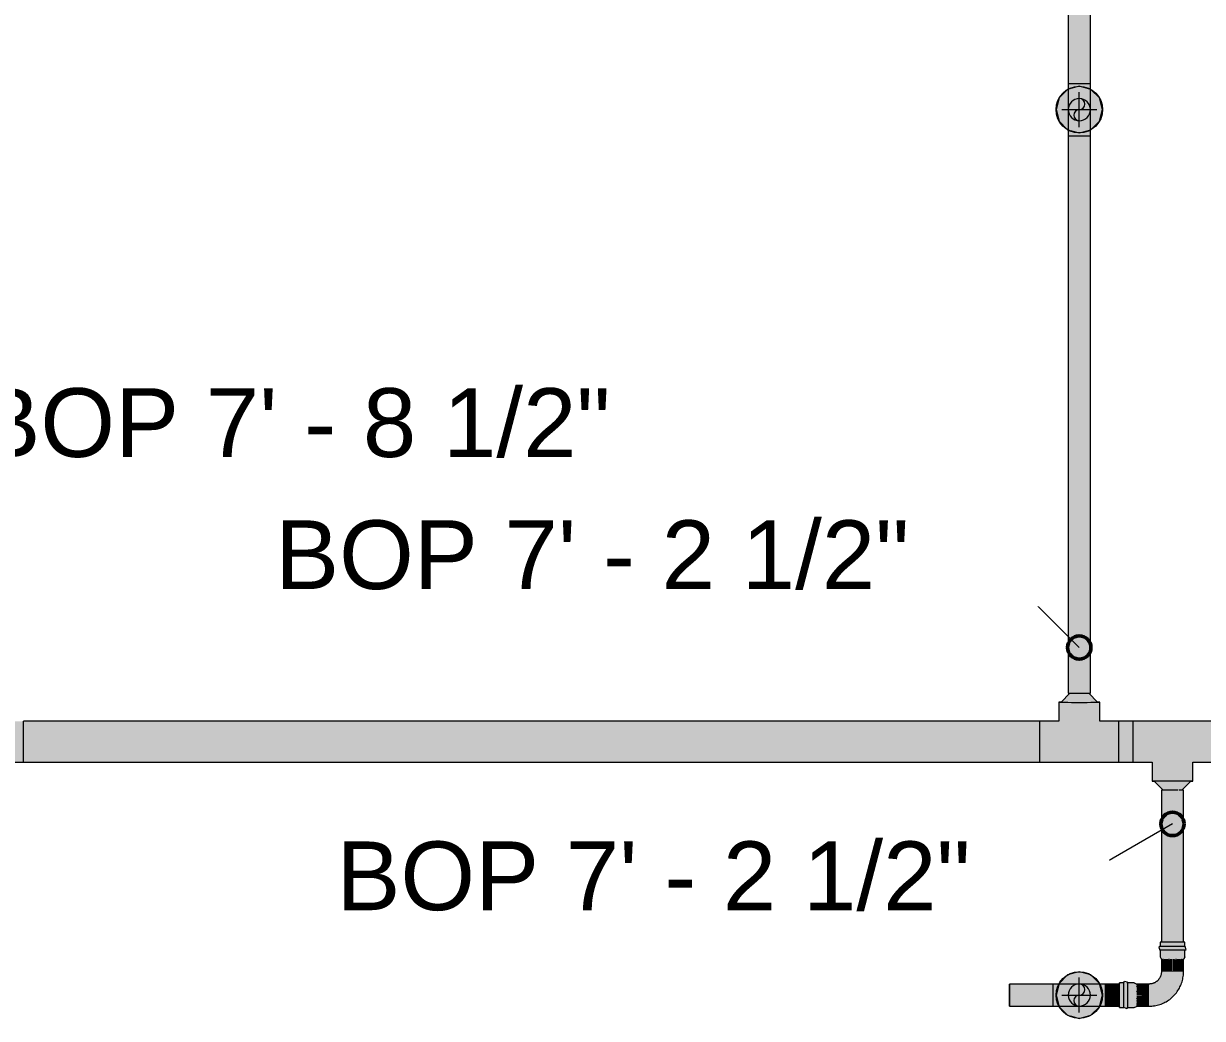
# Model space of a CAD drawing. Header units: inches. Extents: x -3385 to 41, y 7 to 1342.
# Drawn here: x -2998.6 to -2897.4, y 897.7 to 983.1 of the extents above; entities that cross this region are included whole.
import ezdxf

# ---------------------------------------------------------------- set-up
doc = ezdxf.new("R2010")
doc.units = ezdxf.units.IN
doc.header["$MEASUREMENT"] = 0
for name, color, linetype, lineweight in [('A-ANNO-NOTE', 131, 'Continuous', 9), ('G-ANNO-DIMS', 111, 'Continuous', 9), ('P-PIPE', 3, 'Continuous', 9), ('P-PIPE-CNTR', 3, 'Continuous', 9)]:
    doc.layers.add(name, color=color, linetype=linetype, lineweight=lineweight)
doc.styles.add('Arial', font='arial.ttf', dxfattribs={"height": 5.901198})

# ---------------------------------------------------------------- blocks, each defined once
blk = doc.blocks.new('Victaulic-VicPress316-Elbow 90-45deg Style P568_P571 - Standard-1108388-LOWER PARKING')
at = {"layer": 'P-PIPE'}
for points in [[(-2901.06, 903.59), (-2899.67, 903.59), (-2898.94, 903.59), (-2898.89, 903.63), (-2898.8, 903.73), (-2898.78, 903.75), (-2898.94, 903.92), (-2900.32, 903.92), (-2901.06, 903.92), (-2901.11, 903.88), (-2901.2, 903.78), (-2901.22, 903.75), (-2901.11, 903.64)], [(-2901.06, 903.03), (-2899.67, 903.04), (-2898.94, 903.03), (-2898.94, 903.59), (-2900.32, 903.59), (-2901.06, 903.59), (-2901.06, 903.03)], [(-2898.86, 903.84), (-2898.89, 903.88), (-2898.94, 903.92), (-2898.87, 903.84)], [(-2899.05, 902.81), (-2899.03, 902.85), (-2899.01, 902.86), (-2898.97, 902.91), (-2898.94, 903.03), (-2900.32, 903.04), (-2901.06, 903.03), (-2900.98, 902.85), (-2900.95, 902.82), (-2900.91, 902.85), (-2900.74, 902.82), (-2900.64, 902.84), (-2900.33, 902.82), (-2900.28, 902.82), (-2900.16, 902.83), (-2899.92, 902.84), (-2899.62, 902.83), (-2899.51, 902.85), (-2899.22, 902.82), (-2899.11, 902.84), (-2899.05, 902.82)], [(-2900.95, 901.76), (-2900.61, 901.76), (-2900, 901.76), (-2900.01, 902.84), (-2900.33, 902.82), (-2900.48, 902.85), (-2900.59, 902.84), (-2900.67, 902.84), (-2900.77, 902.82), (-2900.92, 902.85), (-2900.95, 902.81), (-2900.95, 901.76)], [(-2899.05, 901.76), (-2899.06, 902.82), (-2899.11, 902.84), (-2899.27, 902.82), (-2899.33, 902.84), (-2899.62, 902.83), (-2899.72, 902.82), (-2899.85, 902.83), (-2900, 902.84), (-2900, 901.76), (-2899.06, 901.76)], [(-2902.01, 899.75), (-2901.24, 899.9), (-2900.58, 900.34), (-2900.15, 900.99), (-2900, 901.76), (-2900.95, 901.76), (-2901.11, 901.21), (-2901.49, 900.83), (-2902.01, 900.68), (-2902.01, 899.9)], [(-2902.01, 898.79), (-2901.74, 898.85), (-2901.29, 898.91), (-2900.84, 899.04), (-2900.54, 899.22), (-2900, 899.61), (-2899.91, 899.68), (-2899.63, 900.1), (-2899.45, 900.34), (-2899.27, 900.65), (-2899.17, 901.03), (-2899.06, 901.76), (-2900, 901.76), (-2900, 901.76), (-2900.15, 900.99), (-2900.59, 900.34), (-2901.24, 899.9), (-2902.01, 899.75), (-2902.01, 898.81)], [(-2904.3, 898.68), (-2904.17, 898.68), (-2904.17, 900.07), (-2904.17, 900.8), (-2904.55, 900.8), (-2904.55, 899.42), (-2904.55, 898.68)], [(-2904.01, 898.52), (-2903.85, 898.68), (-2903.84, 900.08), (-2903.85, 900.8), (-2903.88, 900.86), (-2903.99, 900.94), (-2904.01, 900.97), (-2904.17, 900.8), (-2904.17, 899.42), (-2904.17, 898.68), (-2904.14, 898.63), (-2904.03, 898.54)], [(-2903.29, 898.68), (-2903.12, 898.75), (-2903.07, 898.79), (-2903.1, 898.83), (-2903.07, 899), (-2903.09, 899.1), (-2903.07, 899.41), (-2903.07, 899.46), (-2903.08, 899.58), (-2903.09, 899.82), (-2903.08, 900.12), (-2903.1, 900.23), (-2903.07, 900.52), (-2903.1, 900.64), (-2903.09, 900.7), (-2903.12, 900.73), (-2903.17, 900.77), (-2903.29, 900.8), (-2903.28, 899.42), (-2903.29, 898.71)], [(-2902.12, 899.75), (-2902.01, 899.75), (-2902.01, 900.69), (-2903.08, 900.68), (-2903.1, 900.63), (-2903.07, 900.47), (-2903.09, 900.41), (-2903.08, 900.12), (-2903.07, 900.03), (-2903.08, 899.9), (-2903.09, 899.75)], [(-2903.07, 898.79), (-2902.01, 898.8), (-2902.01, 899.14), (-2902.01, 899.75), (-2903.09, 899.73), (-2903.07, 899.41), (-2903.1, 899.26), (-2903.09, 899.2), (-2903.09, 899.07), (-2903.07, 898.97), (-2903.1, 898.82), (-2903.07, 898.79)], [(-2903.93, 898.6), (-2903.88, 898.63), (-2903.85, 898.68), (-2903.92, 898.61)], [(-2901.77, 898.84), (-2901.28, 898.91), (-2901.31, 898.91), (-2901.74, 898.85)]]:
    blk.add_hatch(color=256, dxfattribs=at).paths.add_polyline_path(points, flags=0)
h = blk.add_hatch(color=256, dxfattribs=at)
h.paths.add_polyline_path([(-2899.67, 903.92), (-2898.94, 903.92), (-2898.94, 904.29), (-2899.67, 904.3), (-2899.67, 904)], flags=0)
h.paths.add_polyline_path([(-2901.06, 903.92), (-2899.67, 903.92), (-2899.67, 904.3), (-2901.06, 904.29), (-2901.06, 903.92)], flags=0)
h = blk.add_hatch(color=256, dxfattribs=at)
h.paths.add_polyline_path([(-2903.85, 898.68), (-2903.29, 898.68), (-2903.28, 899.75), (-2903.84, 899.75), (-2903.84, 898.76)], flags=0)
h.paths.add_polyline_path([(-2903.28, 899.75), (-2903.29, 900.8), (-2903.85, 900.8), (-2903.84, 899.75)], flags=0)
for p, q in [((-2901.06, 904.29), (-2901.06, 903.92)), ((-2901.06, 903.59), (-2901.06, 903.03)), ((-2898.94, 903.92), (-2898.94, 904.29)), ((-2898.94, 903.03), (-2898.94, 903.59)), ((-2901.06, 903.03), (-2900.95, 902.81)), ((-2900.95, 902.88), (-2900.95, 901.76)), ((-2899.05, 901.76), (-2899.05, 902.86)), ((-2899.02, 902.84), (-2899.05, 902.81)), ((-2898.94, 903.03), (-2899.02, 902.84)), ((-2904.17, 900.8), (-2904.55, 900.8)), ((-2903.29, 900.8), (-2903.85, 900.8)), ((-2903.29, 900.8), (-2903.07, 900.69)), ((-2902.01, 900.69), (-2903.12, 900.69)), ((-2904.55, 898.68), (-2904.17, 898.68)), ((-2903.85, 898.68), (-2903.29, 898.68)), ((-2903.29, 898.68), (-2903.09, 898.76)), ((-2903.13, 898.79), (-2902.01, 898.79)), ((-2903.09, 898.76), (-2903.07, 898.79))]:
    blk.add_line(p, q, dxfattribs=at)
at = {"layer": 'P-PIPE', "flags": 128}
for points in [[(-2898.82, 903.64), (-2898.92, 903.92), (-2898.93, 903.92), (-2898.94, 903.92), (-2898.95, 903.92), (-2898.96, 903.92), (-2898.97, 903.92), (-2898.98, 903.92), (-2898.99, 903.92), (-2899.01, 903.92), (-2899.02, 903.92), (-2899.04, 903.92), (-2899.06, 903.92), (-2899.08, 903.92), (-2899.1, 903.92), (-2899.12, 903.92), (-2899.15, 903.92), (-2899.17, 903.92), (-2899.2, 903.92), (-2899.23, 903.92), (-2899.26, 903.92), (-2899.29, 903.92), (-2899.32, 903.92), (-2899.35, 903.92), (-2899.39, 903.92), (-2899.42, 903.92), (-2899.46, 903.92), (-2899.5, 903.92), (-2899.53, 903.92), (-2899.57, 903.92), (-2899.61, 903.92), (-2899.65, 903.92), (-2899.69, 903.92), (-2899.73, 903.92), (-2899.77, 903.92), (-2899.82, 903.92), (-2899.86, 903.92), (-2899.9, 903.92), (-2899.94, 903.92), (-2899.98, 903.92), (-2900.03, 903.92), (-2900.07, 903.92), (-2900.11, 903.92), (-2900.15, 903.92), (-2900.19, 903.92), (-2900.24, 903.92), (-2900.28, 903.92), (-2900.32, 903.92), (-2900.36, 903.92), (-2900.4, 903.92), (-2900.44, 903.92), (-2900.48, 903.92), (-2900.51, 903.92), (-2900.55, 903.92), (-2900.59, 903.92), (-2900.62, 903.92), (-2900.65, 903.92), (-2900.69, 903.92), (-2900.72, 903.92), (-2900.75, 903.92), (-2900.78, 903.92), (-2900.81, 903.92), (-2900.83, 903.92), (-2900.86, 903.92), (-2900.88, 903.92), (-2900.91, 903.92), (-2900.93, 903.92), (-2900.95, 903.92), (-2900.97, 903.92), (-2900.98, 903.92), (-2901, 903.92), (-2901.01, 903.92), (-2901.02, 903.92), (-2901.03, 903.92), (-2901.04, 903.92), (-2901.05, 903.92), (-2901.06, 903.92), (-2901.07, 903.92), (-2901.08, 903.92), (-2901.18, 903.87)], [(-2901.18, 903.87), (-2901.08, 903.59), (-2901.06, 903.59), (-2901.06, 903.59), (-2901.05, 903.59), (-2901.04, 903.59), (-2901.03, 903.59), (-2901.02, 903.59)], [(-2898.98, 903.59), (-2898.96, 903.59), (-2898.96, 903.59), (-2898.95, 903.59), (-2898.94, 903.59), (-2898.93, 903.59), (-2898.91, 903.59), (-2898.82, 903.64)], [(-2900.95, 901.76), (-2900.95, 901.72), (-2900.95, 901.67), (-2900.96, 901.63), (-2900.96, 901.59), (-2900.97, 901.55), (-2900.98, 901.5), (-2900.99, 901.46), (-2901, 901.42), (-2901.02, 901.38), (-2901.03, 901.34), (-2901.05, 901.3), (-2901.07, 901.27), (-2901.09, 901.23), (-2901.11, 901.19), (-2901.14, 901.16), (-2901.16, 901.12), (-2901.19, 901.09), (-2901.21, 901.06), (-2901.24, 901.02), (-2901.26, 901.01)], [(-2899.91, 899.67), (-2899.82, 899.76), (-2899.75, 899.85), (-2899.67, 899.94), (-2899.6, 900.04), (-2899.53, 900.13), (-2899.47, 900.24), (-2899.41, 900.34), (-2899.36, 900.44), (-2899.31, 900.55), (-2899.26, 900.66), (-2899.22, 900.77), (-2899.18, 900.88), (-2899.15, 901), (-2899.12, 901.11), (-2899.1, 901.23), (-2899.08, 901.35), (-2899.06, 901.46), (-2899.05, 901.58), (-2899.05, 901.7), (-2899.05, 901.76)], [(-2904.18, 900.77), (-2904.18, 900.78), (-2904.17, 900.79), (-2904.17, 900.8), (-2904.17, 900.8), (-2904.17, 900.81), (-2904.17, 900.83), (-2904.13, 900.92)], [(-2903.89, 898.57), (-2903.85, 898.67), (-2903.84, 898.68), (-2903.84, 898.69), (-2903.84, 898.69), (-2903.84, 898.7), (-2903.84, 898.71), (-2903.84, 898.72), (-2903.84, 898.74), (-2903.84, 898.75), (-2903.84, 898.77), (-2903.84, 898.79), (-2903.84, 898.8), (-2903.84, 898.82), (-2903.84, 898.85), (-2903.84, 898.87), (-2903.84, 898.9), (-2903.84, 898.92), (-2903.84, 898.95), (-2903.84, 898.98), (-2903.84, 899.01), (-2903.84, 899.04), (-2903.84, 899.07), (-2903.84, 899.1), (-2903.84, 899.14), (-2903.84, 899.17), (-2903.84, 899.21), (-2903.84, 899.25), (-2903.84, 899.29), (-2903.84, 899.32), (-2903.84, 899.36), (-2903.84, 899.4), (-2903.84, 899.44), (-2903.84, 899.48), (-2903.84, 899.53), (-2903.84, 899.57), (-2903.84, 899.61), (-2903.84, 899.65), (-2903.84, 899.69), (-2903.84, 899.74), (-2903.84, 899.78), (-2903.84, 899.82), (-2903.84, 899.86), (-2903.84, 899.9), (-2903.84, 899.95), (-2903.84, 899.99), (-2903.84, 900.03), (-2903.84, 900.07), (-2903.84, 900.11), (-2903.84, 900.15), (-2903.84, 900.19), (-2903.84, 900.23), (-2903.84, 900.26), (-2903.84, 900.3), (-2903.84, 900.34), (-2903.84, 900.37), (-2903.84, 900.4), (-2903.84, 900.44), (-2903.84, 900.47), (-2903.84, 900.5), (-2903.84, 900.53), (-2903.84, 900.56), (-2903.84, 900.58), (-2903.84, 900.61), (-2903.84, 900.63), (-2903.84, 900.65), (-2903.84, 900.67), (-2903.84, 900.69), (-2903.84, 900.71), (-2903.84, 900.73), (-2903.84, 900.74), (-2903.84, 900.76), (-2903.84, 900.77), (-2903.84, 900.78), (-2903.84, 900.79), (-2903.84, 900.8), (-2903.84, 900.8), (-2903.85, 900.81), (-2903.85, 900.84), (-2904.13, 900.92)], [(-2901.26, 901.01), (-2901.29, 900.98), (-2901.32, 900.95), (-2901.35, 900.92), (-2901.39, 900.9), (-2901.42, 900.87), (-2901.46, 900.85), (-2901.49, 900.83), (-2901.53, 900.81), (-2901.57, 900.79), (-2901.61, 900.77), (-2901.65, 900.76), (-2901.69, 900.74), (-2901.73, 900.73), (-2901.77, 900.72), (-2901.81, 900.71), (-2901.85, 900.71), (-2901.9, 900.7), (-2901.94, 900.7), (-2901.98, 900.69), (-2902.01, 900.69)], [(-2902.01, 898.79), (-2901.9, 898.8), (-2901.78, 898.8), (-2901.66, 898.81), (-2901.54, 898.83), (-2901.43, 898.85), (-2901.31, 898.88), (-2901.2, 898.91), (-2901.08, 898.94), (-2900.97, 898.98), (-2900.86, 899.03), (-2900.75, 899.08), (-2900.65, 899.13), (-2900.54, 899.18), (-2900.44, 899.25), (-2900.34, 899.31), (-2900.24, 899.38), (-2900.15, 899.45), (-2900.06, 899.53), (-2899.97, 899.61), (-2899.91, 899.67)], [(-2903.89, 898.57), (-2904.17, 898.67), (-2904.17, 898.68), (-2904.17, 898.69), (-2904.17, 898.69), (-2904.17, 898.7), (-2904.18, 898.71), (-2904.18, 898.72)]]:
    blk.add_lwpolyline(points, dxfattribs=at)
at = {"layer": 'P-PIPE'}
for centre, major_axis, ratio, start_param, end_param in [((-2900, 904.29), (1.06, 0), 0.004167, 0, 3.137477), ((-2900, 903.92), (1.06, 0), 0.004167, 0, 3.137477), ((-2900, 903.59), (1.06, 0), 0.004167, 0, 3.137477), ((-2900, 902.81), (0.95, 0), 0.004167, 2.482308, 2.509158), ((-2900, 902.81), (0.95, 0), 0.004167, 1.88084, 1.901573), ((-2900, 902.81), (0.95, 0), 0.004167, 1.231788, 1.252521), ((-2900, 902.81), (0.95, 0), 0.004167, 0.624203, 0.651052), ((-2904.55, 899.74), (0, 1.06), 0.004116, 3.145759, 6.283185), ((-2904.55, 899.74), (0, 1.06), 0.004116, 0.004167, 0.338476), ((-2904.17, 899.74), (0, 1.06), 0.004116, 3.145759, 6.283185), ((-2903.85, 899.74), (0, 1.06), 0.004116, 3.145759, 6.283185), ((-2903.07, 899.74), (0, 0.95), 0.004116, 5.632184, 5.659033), ((-2903.07, 899.74), (0, 0.95), 0.004116, 5.030715, 5.051448), ((-2904.55, 899.74), (0, 1.06), 0.004116, 2.800859, 2.899607), ((-2903.07, 899.74), (0, 0.95), 0.004116, 4.381663, 4.402396), ((-2903.07, 899.74), (0, 0.95), 0.004116, 3.774078, 3.800927)]:
    blk.add_ellipse(centre, major_axis=major_axis, ratio=ratio, start_param=start_param, end_param=end_param, dxfattribs=at)

msp = doc.modelspace()

# ---------------------------------------------------------------- hatches: boundary and pattern name
at = {"layer": 'A-ANNO-NOTE'}
h = msp.add_hatch(color=256, dxfattribs=at)
edge = h.paths.add_edge_path(flags=0)
edge.add_arc((-2908, 975.743), 2, 0, 360)
for points in [[(-2908, 973.743), (-2907, 974.011), (-2906.268, 974.743), (-2906, 975.743), (-2906.268, 976.743), (-2907, 977.475), (-2908, 977.743), (-2909, 977.475), (-2909.732, 976.743), (-2910, 975.743), (-2909.732, 974.743), (-2909, 974.011), (-2908.669, 973.922)], [(-2908, 897.743), (-2907, 898.011), (-2906.268, 898.743), (-2906, 899.743), (-2906.268, 900.743), (-2907, 901.475), (-2908, 901.743), (-2909, 901.475), (-2909.732, 900.743), (-2910, 899.743), (-2909.732, 898.743), (-2909, 898.011), (-2908.669, 897.922)]]:
    msp.add_hatch(color=256, dxfattribs=at).paths.add_polyline_path(points, flags=0)
h = msp.add_hatch(color=256, dxfattribs=at)
edge = h.paths.add_edge_path(flags=0)
edge.add_arc((-2908, 899.743), 2, 0, 360)
at = {"layer": 'P-PIPE'}
h = msp.add_hatch(color=256, dxfattribs=at)
h.paths.add_polyline_path([(-2908.672, 977.984), (-2908.672, 977.985), (-2908.672, 1030.069)], flags=0)
h.paths.add_polyline_path([(-2908, 977.983), (-2908, 1085.495), (-2908.95, 1085.498), (-2908.95, 977.987), (-2908.473, 977.983), (-2908.246, 977.983)], flags=0)
for points in [[(-2908, 977.983), (-2907.05, 977.987), (-2907.05, 1085.499), (-2907.525, 1085.495), (-2908, 1085.495), (-2908, 988.833)], [(-2908, 974.793), (-2907.754, 974.825), (-2907.525, 974.92), (-2907.316, 975.088), (-2907.177, 975.268), (-2907.082, 975.497), (-2907.05, 975.743), (-2907.082, 975.989), (-2907.177, 976.218), (-2907.328, 976.415), (-2907.525, 976.566), (-2907.754, 976.66), (-2908, 976.693), (-2908.246, 976.66), (-2908.475, 976.566), (-2908.672, 976.415), (-2908.823, 976.218), (-2908.918, 975.989), (-2908.95, 975.743), (-2908.918, 975.497), (-2908.823, 975.268), (-2908.669, 975.069), (-2908.475, 974.92), (-2908.246, 974.825)], [(-2908, 925.655), (-2908, 973.495), (-2908.95, 973.498), (-2908.95, 925.659), (-2908.475, 925.656), (-2908.246, 925.656)], [(-2908, 925.655), (-2907.05, 925.659), (-2907.05, 973.499), (-2907.525, 973.495), (-2908, 973.495), (-2908, 933.851)], [(-2907.996, 921.485), (-2906.25, 923.242), (-2906.25, 924.878), (-2906.868, 924.873), (-2909.7, 924.877), (-2909.75, 924.878), (-2909.75, 923.242), (-2908.449, 921.938), (-2908.291, 921.779)], [(-2907.997, 924.872), (-2906.437, 924.878), (-2907.187, 925.657), (-2908.823, 925.649), (-2909.562, 924.878), (-2908.246, 924.872), (-2907.998, 924.872)], [(-2907.544, 924.871), (-2909.562, 924.878), (-2909.562, 924.881), (-2909.208, 924.873), (-2907.702, 924.871)], [(-2978.568, 921.492), (-2911.382, 921.492), (-2911.386, 923.242), (-2998.614, 923.242), (-2998.611, 922.248), (-2998.61, 921.492), (-2996.043, 921.492)], [(-2911.386, 919.742), (-2904.614, 919.743), (-2904.611, 920.611), (-2904.614, 923.242), (-2906.25, 923.242), (-2906.76, 922.725), (-2907.996, 921.485), (-2909.751, 923.242), (-2911.386, 923.242), (-2911.382, 922.153), (-2911.385, 919.772)], [(-2904.611, 921.492), (-2903.382, 921.492), (-2903.386, 923.242), (-2904.614, 923.242), (-2904.611, 922.07), (-2904.611, 921.493)], [(-2901.751, 919.742), (-2901.75, 919.742), (-2900.449, 921.046), (-2899.996, 921.5), (-2898.248, 919.742), (-2896.614, 919.742), (-2896.611, 920.832), (-2896.614, 923.242), (-2903.386, 923.242), (-2903.383, 922.374), (-2903.386, 919.742), (-2901.851, 919.742)], [(-2904.614, 919.742), (-2903.386, 919.743), (-2903.382, 920.832), (-2903.382, 921.492), (-2904.611, 921.492), (-2904.614, 919.772)], [(-2898.25, 918.107), (-2898.25, 919.742), (-2898.76, 920.26), (-2899.996, 921.5), (-2901.75, 919.742), (-2901.75, 918.107), (-2901.235, 918.112), (-2898.298, 918.108)], [(-2901.56, 918.104), (-2901.562, 918.107), (-2900.286, 918.113), (-2901.562, 918.104)], [(-2900.814, 917.327), (-2899.177, 917.336), (-2898.437, 918.107), (-2899.754, 918.113), (-2901.562, 918.107), (-2900.815, 917.328)], [(-2900.95, 904.294), (-2900, 904.297), (-2900, 917.329), (-2900.95, 917.325), (-2900.95, 904.295)], [(-2899.05, 904.294), (-2899.054, 917.326), (-2899.525, 917.329), (-2900, 917.329), (-2899.996, 904.297), (-2899.078, 904.295)], [(-2910.24, 899.743), (-2910.244, 900.693), (-2914, 900.693), (-2913.997, 900.218), (-2913.996, 899.743)], [(-2908, 898.793), (-2907.754, 898.825), (-2907.525, 898.92), (-2907.328, 899.071), (-2907.177, 899.268), (-2907.082, 899.497), (-2907.05, 899.743), (-2907.082, 899.989), (-2907.177, 900.218), (-2907.328, 900.415), (-2907.525, 900.566), (-2907.754, 900.66), (-2908, 900.693), (-2908.246, 900.66), (-2908.475, 900.566), (-2908.672, 900.415), (-2908.823, 900.218), (-2908.918, 899.989), (-2908.95, 899.743), (-2908.918, 899.497), (-2908.823, 899.268), (-2908.669, 899.069), (-2908.475, 898.92), (-2908.246, 898.825)], [(-2904.545, 899.743), (-2904.548, 900.693), (-2905.756, 900.693), (-2905.752, 900.218), (-2905.752, 899.743)], [(-2910.244, 898.793), (-2910.241, 899.27), (-2910.24, 899.743), (-2913.996, 899.743), (-2914, 898.793)], [(-2905.754, 898.793), (-2904.548, 898.793), (-2904.545, 899.743), (-2905.752, 899.743), (-2905.755, 898.793)]]:
    msp.add_hatch(color=256, dxfattribs=at).paths.add_polyline_path(points, flags=0)
h = msp.add_hatch(color=256, dxfattribs=at)
h.paths.add_polyline_path([(-2908, 973.495), (-2908.006, 974.793), (-2908.253, 974.826), (-2908.477, 974.921), (-2908.685, 975.088), (-2908.841, 975.309), (-2908.879, 975.381), (-2908.933, 975.56), (-2908.951, 975.74), (-2908.951, 973.499), (-2908.475, 973.495), (-2908.246, 973.495)], flags=0)
h.paths.add_polyline_path([(-2908.951, 975.743), (-2908.918, 975.991), (-2908.788, 976.275), (-2908.655, 976.432), (-2908.442, 976.58), (-2908.244, 976.661), (-2908, 976.694), (-2908, 977.983), (-2908.951, 977.987), (-2908.951, 975.909)], flags=0)
h = msp.add_hatch(color=256, dxfattribs=at)
h.paths.add_polyline_path([(-2907.049, 975.743), (-2907.049, 977.987), (-2907.525, 977.983), (-2908, 977.983), (-2907.994, 976.693), (-2907.746, 976.659), (-2907.523, 976.565), (-2907.326, 976.414), (-2907.159, 976.176), (-2907.121, 976.104), (-2907.067, 975.925), (-2907.05, 975.751)], flags=0)
h.paths.add_polyline_path([(-2908, 973.495), (-2907.049, 973.499), (-2907.05, 975.734), (-2907.082, 975.495), (-2907.213, 975.21), (-2907.346, 975.053), (-2907.539, 974.913), (-2907.754, 974.824), (-2908, 974.792), (-2908, 974.682)], flags=0)
h = msp.add_hatch(color=256, dxfattribs=at)
h.paths.add_polyline_path([(-2908, 974.792), (-2907.751, 974.826), (-2907.523, 974.921), (-2907.315, 975.088), (-2907.175, 975.27), (-2907.081, 975.499), (-2907.05, 975.749), (-2907.082, 975.991), (-2907.178, 976.221), (-2907.329, 976.416), (-2907.527, 976.567), (-2907.756, 976.661), (-2908.006, 976.693), (-2908.248, 976.66), (-2908.478, 976.564), (-2908.673, 976.414), (-2908.824, 976.215), (-2908.919, 975.986), (-2908.95, 975.737), (-2908.917, 975.494), (-2908.822, 975.265), (-2908.669, 975.068), (-2908.473, 974.918), (-2908.243, 974.824), (-2908.006, 974.793)], flags=0)
h.paths.add_polyline_path([(-2908, 974.793), (-2908.251, 974.827), (-2908.475, 974.92), (-2908.684, 975.088), (-2908.823, 975.268), (-2908.918, 975.503), (-2908.95, 975.743), (-2908.915, 975.994), (-2908.823, 976.218), (-2908.667, 976.418), (-2908.475, 976.566), (-2908.24, 976.661), (-2908, 976.693), (-2907.749, 976.658), (-2907.525, 976.566), (-2907.325, 976.41), (-2907.177, 976.218), (-2907.082, 975.989), (-2907.05, 975.74), (-2907.085, 975.491), (-2907.177, 975.268), (-2907.328, 975.071), (-2907.526, 974.92), (-2907.756, 974.825)], flags=0)
h = msp.add_hatch(color=256, dxfattribs=at)
h.paths.add_polyline_path([(-3005.382, 920.825), (-3005.382, 920.825), (-3003.701, 920.929)], flags=0)
h.paths.add_polyline_path([(-3005.382, 920.25), (-3003.75, 920.253), (-3003.691, 920.606), (-3003.516, 921.028), (-3003.296, 921.401), (-3003.066, 921.716), (-3002.865, 921.958), (-3002.448, 922.367), (-3002.294, 922.505), (-3002, 922.73), (-3001.706, 922.505), (-3001.416, 922.248), (-3001.06, 921.87), (-3000.87, 921.642), (-3000.632, 921.3), (-3000.434, 920.941), (-3000.299, 920.584), (-3000.25, 920.258), (-2998.612, 920.26), (-2998.617, 923.242), (-3005.386, 923.232), (-3005.383, 922.364), (-3005.382, 920.264)], flags=0)
h = msp.add_hatch(color=256, dxfattribs=at)
h.paths.add_polyline_path([(-2943.619, 919.742), (-2911.386, 919.742), (-2911.383, 920.617), (-2911.382, 921.492), (-2998.61, 921.492), (-2998.602, 919.742), (-2978.568, 919.742)], flags=0)
h.paths.add_polyline_path([(-2998.611, 919.977), (-2998.301, 919.977), (-2996.043, 919.977)], flags=0)
h = msp.add_hatch(color=256, dxfattribs=at)
h.paths.add_polyline_path([(-3005.383, 919.732), (-3003.75, 919.75), (-3003.751, 920.253), (-3005.382, 920.25), (-3005.383, 919.763)], flags=0)
h.paths.add_polyline_path([(-2998.612, 919.742), (-2998.61, 920.26), (-3000.25, 920.254), (-3000.25, 919.744), (-3000.183, 919.744)], flags=0)
h = msp.add_hatch(color=256, dxfattribs=at)
h.paths.add_polyline_path([(-2906.812, 899.743), (-2905.752, 899.743), (-2905.756, 900.694), (-2907.991, 900.693), (-2907.752, 900.66), (-2907.467, 900.53), (-2907.31, 900.397), (-2907.171, 900.204), (-2907.082, 899.989), (-2907.049, 899.743)], flags=0)
h.paths.add_polyline_path([(-2909.019, 899.743), (-2908.95, 899.748), (-2908.916, 899.997), (-2908.822, 900.22), (-2908.669, 900.418), (-2908.433, 900.584), (-2908.361, 900.622), (-2908.182, 900.676), (-2908.006, 900.694), (-2910.244, 900.694), (-2910.241, 900.218), (-2910.24, 899.743), (-2909.02, 899.743)], flags=0)
h = msp.add_hatch(color=256, dxfattribs=at)
h.paths.add_polyline_path([(-2908, 898.792), (-2907.751, 898.826), (-2907.523, 898.921), (-2907.326, 899.073), (-2907.175, 899.27), (-2907.081, 899.499), (-2907.05, 899.749), (-2907.082, 899.991), (-2907.179, 900.221), (-2907.329, 900.417), (-2907.528, 900.568), (-2907.756, 900.662), (-2908.006, 900.693), (-2908.248, 900.66), (-2908.478, 900.564), (-2908.673, 900.414), (-2908.824, 900.216), (-2908.919, 899.986), (-2908.95, 899.737), (-2908.917, 899.494), (-2908.822, 899.265), (-2908.669, 899.068), (-2908.473, 898.918), (-2908.243, 898.824), (-2908, 898.792)], flags=0)
h.paths.add_polyline_path([(-2908, 898.793), (-2908.248, 898.826), (-2908.479, 898.923), (-2908.672, 899.071), (-2908.825, 899.273), (-2908.918, 899.497), (-2908.949, 899.748), (-2908.918, 899.989), (-2908.819, 900.222), (-2908.669, 900.417), (-2908.469, 900.568), (-2908.246, 900.66), (-2907.994, 900.692), (-2907.754, 900.66), (-2907.52, 900.562), (-2907.328, 900.415), (-2907.175, 900.212), (-2907.082, 899.989), (-2907.051, 899.737), (-2907.086, 899.487), (-2907.177, 899.268), (-2907.333, 899.068), (-2907.525, 898.92), (-2907.759, 898.824)], flags=0)
h = msp.add_hatch(color=256, dxfattribs=at)
h.paths.add_polyline_path([(-2910.244, 898.792), (-2908.007, 898.793), (-2908.246, 898.824), (-2908.533, 898.955), (-2908.69, 899.088), (-2908.837, 899.3), (-2908.918, 899.497), (-2908.951, 899.743), (-2910.24, 899.743), (-2910.243, 898.824)], flags=0)
h.paths.add_polyline_path([(-2907.995, 898.792), (-2905.756, 898.792), (-2905.752, 899.267), (-2905.752, 899.743), (-2907.05, 899.736), (-2907.084, 899.487), (-2907.177, 899.267), (-2907.328, 899.07), (-2907.566, 898.902), (-2907.638, 898.864), (-2907.817, 898.81), (-2908, 898.792)], flags=0)

# ---------------------------------------------------------------- linework, layer by layer
at = {"layer": 'A-ANNO-NOTE'}
for p, q in [((-2909, 977.475), (-2909.732, 976.743)), ((-2908, 977.743), (-2909, 977.475)), ((-2907, 977.475), (-2908, 977.743)), ((-2906.268, 976.743), (-2907, 977.475)), ((-2909.732, 976.743), (-2910, 975.743)), ((-2906, 975.743), (-2906.268, 976.743)), ((-2910, 975.743), (-2909.732, 974.743)), ((-2906.268, 974.743), (-2906, 975.743)), ((-2909.732, 974.743), (-2909, 974.011)), ((-2907, 974.011), (-2906.268, 974.743)), ((-2909, 974.011), (-2908.669, 973.922)), ((-2908.669, 973.922), (-2908, 973.743)), ((-2908, 973.743), (-2907, 974.011)), ((-2908, 901.743), (-2909, 901.475)), ((-2907, 901.475), (-2908, 901.743)), ((-2909.732, 900.743), (-2910, 899.743)), ((-2909, 901.475), (-2909.732, 900.743)), ((-2906.268, 900.743), (-2907, 901.475)), ((-2906, 899.743), (-2906.268, 900.743)), ((-2910, 899.743), (-2909.732, 898.743)), ((-2906.268, 898.743), (-2906, 899.743)), ((-2909.732, 898.743), (-2909, 898.011)), ((-2907, 898.011), (-2906.268, 898.743)), ((-2909, 898.011), (-2908.669, 897.922)), ((-2908.669, 897.922), (-2908, 897.743)), ((-2908, 897.743), (-2907, 898.011))]:
    msp.add_line(p, q, dxfattribs=at)
for centre in [(-2908, 975.743), (-2908, 899.743)]:
    msp.add_circle(centre, 2, dxfattribs=at)
at = {"layer": 'G-ANNO-DIMS'}
for p, q in [((-2916.114, 937.688), (-2921.47, 937.688)), ((-2908, 929.574), (-2916.114, 937.688)), ((-2900, 914.435), (-2907.459, 910.128)), ((-2907.459, 910.128), (-2916.211, 910.128))]:
    msp.add_line(p, q, dxfattribs=at)
at = {"layer": 'G-ANNO-DIMS', "lineweight": 50}
for centre in [(-2908, 929.574), (-2900, 914.435)]:
    msp.add_circle(centre, 1, dxfattribs=at)
at = {"layer": 'P-PIPE'}
for p, q in [((-2908.95, 1085.499), (-2908.95, 977.987)), ((-2907.05, 977.987), (-2907.05, 1085.499)), ((-2908.951, 977.987), (-2908.951, 973.499)), ((-2907.049, 973.499), (-2907.049, 977.987)), ((-2908.95, 973.499), (-2908.95, 925.659)), ((-2907.05, 925.659), (-2907.05, 973.499)), ((-2909.75, 924.878), (-2909.75, 923.242)), ((-2909.562, 924.878), (-2908.812, 925.659)), ((-2906.437, 924.878), (-2907.187, 925.659)), ((-2906.25, 923.242), (-2906.25, 924.878)), ((-2911.386, 923.242), (-2998.614, 923.242)), ((-2909.75, 923.242), (-2911.386, 923.242)), ((-2904.614, 923.242), (-2906.25, 923.242)), ((-2903.386, 923.242), (-2904.614, 923.242)), ((-2896.614, 923.242), (-2903.386, 923.242)), ((-3000.25, 919.74), (-2998.612, 919.742)), ((-2998.614, 919.742), (-2911.386, 919.742)), ((-2911.386, 919.742), (-2904.614, 919.742)), ((-2904.614, 919.742), (-2903.386, 919.742)), ((-2903.386, 919.742), (-2901.75, 919.742)), ((-2901.75, 919.742), (-2901.75, 918.107)), ((-2898.25, 919.742), (-2896.614, 919.742)), ((-2898.25, 918.107), (-2898.25, 919.742)), ((-2900.812, 917.325), (-2901.562, 918.107)), ((-2898.437, 918.107), (-2899.187, 917.325)), ((-2900.95, 917.325), (-2900.95, 904.294)), ((-2899.05, 904.294), (-2899.05, 917.325)), ((-2910.244, 900.693), (-2914, 900.693)), ((-2905.756, 900.694), (-2910.244, 900.694)), ((-2904.548, 900.693), (-2905.756, 900.693)), ((-2914, 898.793), (-2910.244, 898.793)), ((-2910.244, 898.792), (-2905.756, 898.792)), ((-2905.756, 898.793), (-2904.548, 898.793))]:
    msp.add_line(p, q, dxfattribs=at)
for centre, radius, start, end in [((-2908, 975.743), 0.95, 0, 180), ((-2908, 976.218), 0.475, 270, 90), ((-2908, 975.743), 0.95, 180, 0), ((-2908, 975.268), 0.475, 90, 270), ((-2908, 899.743), 0.95, 0, 180), ((-2908, 900.218), 0.475, 270, 90), ((-2908, 899.743), 0.95, 180, 0), ((-2908, 899.268), 0.475, 90, 270)]:
    msp.add_arc(centre, radius, start, end, dxfattribs=at)
for centre, major_axis, ratio, start_param, end_param in [((-2908, 977.987), (0.951, 0), 0.0041666, 3.1415927, 3.403392), ((-2908, 977.987), (0.951, 0), 0.0041666, 3.4054884, 3.6651914), ((-2908, 977.987), (0.951, 0), 0.0041666, 3.6663729, 4.1887902), ((-2908, 977.987), (0.95, 0), 0.0041666, 3.6651914, 3.9260253), ((-2908, 977.987), (0.95, 0), 0.0041666, 3.9269908, 4.1882663), ((-2908, 977.987), (0.951, 0), 0.0041666, 4.1892397, 4.4505896), ((-2908, 977.987), (0.95, 0), 0.0041666, 4.1887902, 4.4503567), ((-2908, 977.987), (0.951, 0), 0.0041666, 4.4508064, 4.712389), ((-2908, 977.987), (0.95, 0), 0.0041666, 4.4505896, 4.712389), ((-2908, 977.987), (0.951, 0), 0.0041666, 4.712389, 4.9739716), ((-2908, 977.987), (0.95, 0), 0.0041666, 4.712389, 4.9741884), ((-2908, 977.987), (0.951, 0), 0.0041666, 4.9741884, 5.2355383), ((-2908, 977.987), (0.95, 0), 0.0041666, 4.9744212, 5.2359878), ((-2908, 977.987), (0.951, 0), 0.0041666, 5.2359878, 5.4970469), ((-2908, 977.987), (0.95, 0), 0.0041666, 5.2365116, 5.4977871), ((-2908, 977.987), (0.951, 0), 0.0041666, 5.4977871, 5.758405), ((-2908, 977.987), (0.95, 0), 0.0041666, 5.4987526, 5.7595865), ((-2908, 977.987), (0.951, 0), 0.0041666, 5.7595865, 6.0192896), ((-2908, 977.987), (0.951, 0), 0.0041666, 6.0213859, 6.2831853), ((-2908, 973.499), (0.951, 0), 0.0041666, 3.1415927, 4.712389), ((-2908, 973.499), (0.95, 0), 0.0041666, 3.6651914, 3.9260253), ((-2908, 973.499), (0.95, 0), 0.0041666, 3.9269908, 4.1882663), ((-2908, 973.499), (0.95, 0), 0.0041666, 4.1887902, 4.4503567), ((-2908, 973.499), (0.95, 0), 0.0041666, 4.4505896, 4.712389), ((-2908, 973.499), (0.951, 0), 0.0041666, 4.712389, 6.2831853), ((-2908, 973.499), (0.95, 0), 0.0041666, 4.712389, 4.9741884), ((-2908, 973.499), (0.95, 0), 0.0041666, 4.9744212, 5.2359878), ((-2908, 973.499), (0.95, 0), 0.0041666, 5.2365116, 5.4977871), ((-2908, 973.499), (0.95, 0), 0.0041666, 5.4987526, 5.7595865), ((-2908, 924.878), (1.75, 0), 0.0041666, 2.6833512, 3.1415931), ((-2908, 924.878), (1.75, 0), 0.0041666, 3.1436764, 6.2831857), ((-2908, 925.659), (0.95, 0), 0.0041666, 3.1415927, 4.712389), ((-2908, 925.659), (0.95, 0), 0.0041666, 4.712389, 6.2831853), ((-2908, 924.878), (1.75, 0), 0.0041666, 0.0020837, 0.4575633), ((-2998.614, 921.492), (-0.003, 1.75), 0.0014731, 4.7165559, 6.2831853), ((-2998.614, 921.492), (0, 1.75), 0.0020833, 4.9785569, 6.2831853), ((-2911.386, 921.492), (0, 1.75), 0.0020833, 6.1501904, 6.2790187), ((-2911.386, 921.492), (0, 1.75), 0.0020833, 6.0213859, 6.1502142), ((-2911.386, 921.492), (0, 1.75), 0.0020833, 5.888391, 6.0172193), ((-2911.386, 921.492), (0, 1.75), 0.0020833, 5.7595865, 5.8884148), ((-2911.386, 921.492), (0, 1.75), 0.0020833, 5.4977871, 5.7561421), ((-2911.386, 921.492), (0, 1.75), 0.0020833, 5.498458, 5.7554199), ((-2904.614, 921.492), (0, 1.75), 0.0020833, 6.1501904, 6.2790187), ((-2904.614, 921.492), (0, 1.75), 0.0020833, 6.0213859, 6.1502142), ((-2904.614, 921.492), (0, 1.75), 0.0020833, 5.888391, 6.0172193), ((-2904.614, 921.492), (0, 1.75), 0.0020833, 5.7595865, 5.8884148), ((-2904.614, 921.492), (0, 1.75), 0.0020833, 5.4977871, 5.7561421), ((-2904.614, 921.492), (0, 1.75), 0.0020833, 5.498458, 5.7554199), ((-2903.386, 921.492), (0, 1.75), 0.0020833, 6.154357, 6.2831853), ((-2903.386, 921.492), (0, 1.75), 0.0020833, 6.0255526, 6.2831853), ((-2903.386, 921.492), (0, 1.75), 0.0020833, 5.8925576, 6.0213859), ((-2903.386, 921.492), (0, 1.75), 0.0020833, 5.7637532, 5.8925815), ((-2903.386, 921.492), (0, 1.75), 0.0020833, 5.5019538, 5.7603148), ((-2903.386, 921.492), (0, 1.75), 0.0020833, 5.5026306, 5.7595865), ((-2998.614, 921.492), (0, 1.75), 0.0020833, 4.7166061, 4.9741884), ((-2911.386, 921.492), (0, 1.75), 0.0020833, 5.2363734, 5.4936205), ((-2911.386, 921.492), (0, 1.75), 0.0020833, 5.2359878, 5.4940551), ((-2911.386, 921.492), (0, 1.75), 0.0020833, 4.9743854, 5.2318211), ((-2911.386, 921.492), (0, 1.75), 0.0020833, 4.9741884, 5.2320662), ((-2911.386, 921.492), (0, 1.75), 0.0020833, 4.7124347, 4.9700217), ((-2911.386, 921.492), (0, 1.75), 0.0020833, 4.712389, 4.9701151), ((-2904.614, 921.492), (0, 1.75), 0.0020833, 5.2363734, 5.4936205), ((-2904.614, 921.492), (0, 1.75), 0.0020833, 5.2359878, 5.4940551), ((-2904.614, 921.492), (0, 1.75), 0.0020833, 4.9743854, 5.2318211), ((-2904.614, 921.492), (0, 1.75), 0.0020833, 4.9741884, 5.2320662), ((-2904.614, 921.492), (0, 1.75), 0.0020833, 4.7124347, 4.9700217), ((-2904.614, 921.492), (0, 1.75), 0.0020833, 4.712389, 4.9701151), ((-2903.386, 921.492), (0, 1.75), 0.0020833, 5.2405436, 5.4977871), ((-2903.386, 921.492), (0, 1.75), 0.0020833, 5.2401544, 5.4982253), ((-2903.386, 921.492), (0, 1.75), 0.0020833, 4.978355, 5.2362354), ((-2903.386, 921.492), (0, 1.75), 0.0020833, 4.9785546, 5.2359878), ((-2903.386, 921.492), (0, 1.75), 0.0020833, 4.7166036, 4.9741884), ((-2903.386, 921.492), (0, 1.75), 0.0020833, 4.7165556, 4.974284), ((-2998.614, 921.492), (-0.003, 1.75), 0.0014731, 4.4547565, 4.7123411), ((-2998.614, 921.492), (0, 1.75), 0.0020833, 4.4546656, 4.712389), ((-2998.614, 921.492), (0, 1.75), 0.0020833, 4.1927147, 4.4505896), ((-2998.614, 921.492), (-0.003, 1.75), 0.0014731, 4.1929572, 4.45039), ((-2911.386, 921.492), (0, 1.75), 0.0020833, 4.1885425, 4.446423), ((-2911.386, 921.492), (0, 1.75), 0.0020833, 4.1887902, 4.4462233), ((-2911.386, 921.492), (0, 1.75), 0.0020833, 4.4504939, 4.7082223), ((-2911.386, 921.492), (0, 1.75), 0.0020833, 4.4505896, 4.7081744), ((-2904.614, 921.492), (0, 1.75), 0.0020833, 4.4504939, 4.7082223), ((-2904.614, 921.492), (0, 1.75), 0.0020833, 4.4505896, 4.7081744), ((-2904.614, 921.492), (0, 1.75), 0.0020833, 4.1885425, 4.446423), ((-2904.614, 921.492), (0, 1.75), 0.0020833, 4.1887902, 4.4462233), ((-2903.386, 921.492), (0, 1.75), 0.0020833, 4.1927118, 4.4505896), ((-2903.386, 921.492), (0, 1.75), 0.0020833, 4.1929568, 4.4503926), ((-2903.386, 921.492), (0, 1.75), 0.0020833, 4.4546629, 4.712389), ((-2903.386, 921.492), (0, 1.75), 0.0020833, 4.4547562, 4.7123433), ((-2998.614, 921.492), (0, 1.75), 0.0020833, 3.2771766, 3.403392), ((-2998.614, 921.492), (0, 1.75), 0.0020833, 3.5380867, 3.6651914), ((-2998.614, 921.492), (0, 1.75), 0.0020833, 3.9307261, 4.1887902), ((-2998.614, 921.492), (0, 1.75), 0.0020833, 3.6686394, 3.9269908), ((-2998.614, 921.492), (-0.003, 1.75), 0.0014731, 3.9311578, 4.1884015), ((-2998.614, 921.492), (-0.003, 1.75), 0.0014731, 3.407559, 3.5362345), ((-2911.386, 921.492), (0, 1.75), 0.0020833, 3.1415927, 3.3992254), ((-2911.386, 921.492), (0, 1.75), 0.0020833, 3.403392, 3.5322203), ((-2911.386, 921.492), (0, 1.75), 0.0020833, 3.6644631, 3.9228242), ((-2911.386, 921.492), (0, 1.75), 0.0020833, 3.6651914, 3.9221473), ((-2911.386, 921.492), (0, 1.75), 0.0020833, 3.5321965, 3.6610248), ((-2911.386, 921.492), (0, 1.75), 0.0020833, 3.9265527, 4.1846236), ((-2911.386, 921.492), (0, 1.75), 0.0020833, 3.9269908, 4.1842344), ((-2904.614, 921.492), (0, 1.75), 0.0020833, 3.1415927, 3.3992254), ((-2904.614, 921.492), (0, 1.75), 0.0020833, 3.5321965, 3.6610248), ((-2904.614, 921.492), (0, 1.75), 0.0020833, 3.403392, 3.5322203), ((-2904.614, 921.492), (0, 1.75), 0.0020833, 3.9265527, 4.1846236), ((-2904.614, 921.492), (0, 1.75), 0.0020833, 3.9269908, 4.1842344), ((-2904.614, 921.492), (0, 1.75), 0.0020833, 3.6644631, 3.9228242), ((-2904.614, 921.492), (0, 1.75), 0.0020833, 3.6651914, 3.9221473), ((-2903.386, 921.492), (0, 1.75), 0.0020833, 3.4075587, 3.536387), ((-2903.386, 921.492), (0, 1.75), 0.0020833, 3.2745638, 3.403392), ((-2903.386, 921.492), (0, 1.75), 0.0020833, 3.6686358, 3.9269908), ((-2903.386, 921.492), (0, 1.75), 0.0020833, 3.6693581, 3.92632), ((-2903.386, 921.492), (0, 1.75), 0.0020833, 3.5363631, 3.6651914), ((-2903.386, 921.492), (0, 1.75), 0.0020833, 3.9307229, 4.1887902), ((-2903.386, 921.492), (0, 1.75), 0.0020833, 3.9311575, 4.1884046), ((-2998.614, 921.492), (-0.003, 1.75), 0.0014731, 3.1457596, 3.2743593), ((-2911.386, 921.492), (0, 1.75), 0.0020833, 3.1415927, 3.2704209), ((-2904.614, 921.492), (0, 1.75), 0.0020833, 3.1415927, 3.2704209), ((-2903.386, 921.492), (0, 1.75), 0.0020833, 3.1457593, 3.2745876), ((-2900, 918.107), (-1.75, 0), 0.0041666, 3.1415927, 6.281102), ((-2900, 918.107), (-1.75, 0), 0.0041666, 0, 0.4582419), ((-2900, 918.107), (-1.75, 0), 0.0041666, 2.6840297, 3.1395093), ((-2900, 917.325), (0.95, 0), 0.0041666, 1.5707963, 3.1415927), ((-2900, 917.325), (0.95, 0), 0.0041666, 1.0471976, 1.5707963), ((-2900, 917.325), (0.95, 0), 0.0041666, 0, 0.9131786), ((-2914, 899.743), (0, 0.95), 0.004116, 0, 1.5707963), ((-2914, 899.743), (0, 0.95), 0.004116, 4.712389, 6.2831853), ((-2910.244, 899.743), (0, 0.951), 0.004116, 5.7595865, 6.2831853), ((-2910.244, 899.743), (0, 0.95), 0.004116, 5.4987526, 5.7595865), ((-2910.244, 899.743), (0, 0.951), 0.004116, 4.712389, 5.758405), ((-2905.756, 899.743), (0, 0.951), 0.004116, 4.712389, 6.2831853), ((-2905.756, 899.743), (0, 0.95), 0.004116, 5.4987526, 5.7595865), ((-2914, 899.743), (0, 0.95), 0.004116, 1.5707963, 3.1415927), ((-2914, 899.743), (0, 0.95), 0.004116, 3.1415927, 4.712389), ((-2910.244, 899.743), (0, 0.95), 0.004116, 5.2365116, 5.4977871), ((-2910.244, 899.743), (0, 0.95), 0.004116, 4.9744212, 5.2359878), ((-2910.244, 899.743), (0, 0.95), 0.004116, 4.712389, 4.9741884), ((-2910.244, 899.743), (0, 0.95), 0.004116, 4.4505896, 4.712389), ((-2910.244, 899.743), (0, 0.951), 0.004116, 4.4508064, 4.712389), ((-2905.756, 899.743), (0, 0.951), 0.004116, 3.1415927, 4.712389), ((-2905.756, 899.743), (0, 0.95), 0.004116, 5.2365116, 5.4977871), ((-2905.756, 899.743), (0, 0.95), 0.004116, 4.9744212, 5.2359878), ((-2905.756, 899.743), (0, 0.95), 0.004116, 4.712389, 4.9741884), ((-2905.756, 899.743), (0, 0.95), 0.004116, 4.1887902, 4.712389), ((-2910.244, 899.743), (0, 0.951), 0.004116, 3.1415927, 3.403392), ((-2910.244, 899.743), (0, 0.951), 0.004116, 3.4054884, 3.6651914), ((-2910.244, 899.743), (0, 0.951), 0.004116, 3.6663729, 3.9269908), ((-2910.244, 899.743), (0, 0.95), 0.004116, 3.6651914, 3.9260253), ((-2910.244, 899.743), (0, 0.95), 0.004116, 4.1887902, 4.4503567), ((-2910.244, 899.743), (0, 0.951), 0.004116, 4.1892397, 4.4505896), ((-2910.244, 899.743), (0, 0.95), 0.004116, 3.9269908, 4.1882663), ((-2910.244, 899.743), (0, 0.951), 0.004116, 3.9277311, 4.1887902), ((-2905.756, 899.743), (0, 0.95), 0.004116, 3.6651914, 3.9260253), ((-2905.756, 899.743), (0, 0.95), 0.004116, 3.9269908, 4.1882663)]:
    msp.add_ellipse(centre, major_axis=major_axis, ratio=ratio, start_param=start_param, end_param=end_param, dxfattribs=at)
at = {"layer": 'P-PIPE-CNTR'}
for p, q in [((-2908, 974.243), (-2908, 977.243)), ((-2909.5, 975.743), (-2906.5, 975.743)), ((-2908, 898.243), (-2908, 901.243)), ((-2909.5, 899.743), (-2906.5, 899.743))]:
    msp.add_line(p, q, dxfattribs=at)

# ---------------------------------------------------------------- block references
at = {"layer": 'P-PIPE'}
msp.add_blockref('Victaulic-VicPress316-Elbow 90-45deg Style P568_P571 - Standard-1108388-LOWER PARKING', (0, 0), dxfattribs=at)

# ---------------------------------------------------------------- texts
at = {"layer": 'G-ANNO-DIMS', "insert": (-3002.675, 951.832), "char_height": 5.9012, "width": 64.872, "attachment_point": 1, "line_spacing_factor": 0.938532, "style": 'Arial', "bg_fill": 3, "box_fill_scale": 1.25, "bg_fill_color": 0, "bg_fill_transparency": 0}
msp.add_mtext('BOP 7\' - 8 1/2"', dxfattribs=at)

# ---------------------------------------------------------------- next in the draw order: texts
at = {"layer": 'G-ANNO-DIMS', "char_height": 5.9012, "width": 64.872, "attachment_point": 1, "line_spacing_factor": 0.938532, "style": 'Arial', "bg_fill": 3, "box_fill_scale": 1.25, "bg_fill_color": 0, "bg_fill_transparency": 0}
for insert in [(-2977.03, 940.493), (-2971.771, 912.932)]:
    msp.add_mtext('BOP 7\' - 2 1/2"', dxfattribs=dict(at, insert=insert))

doc.saveas('drawing.dxf')
